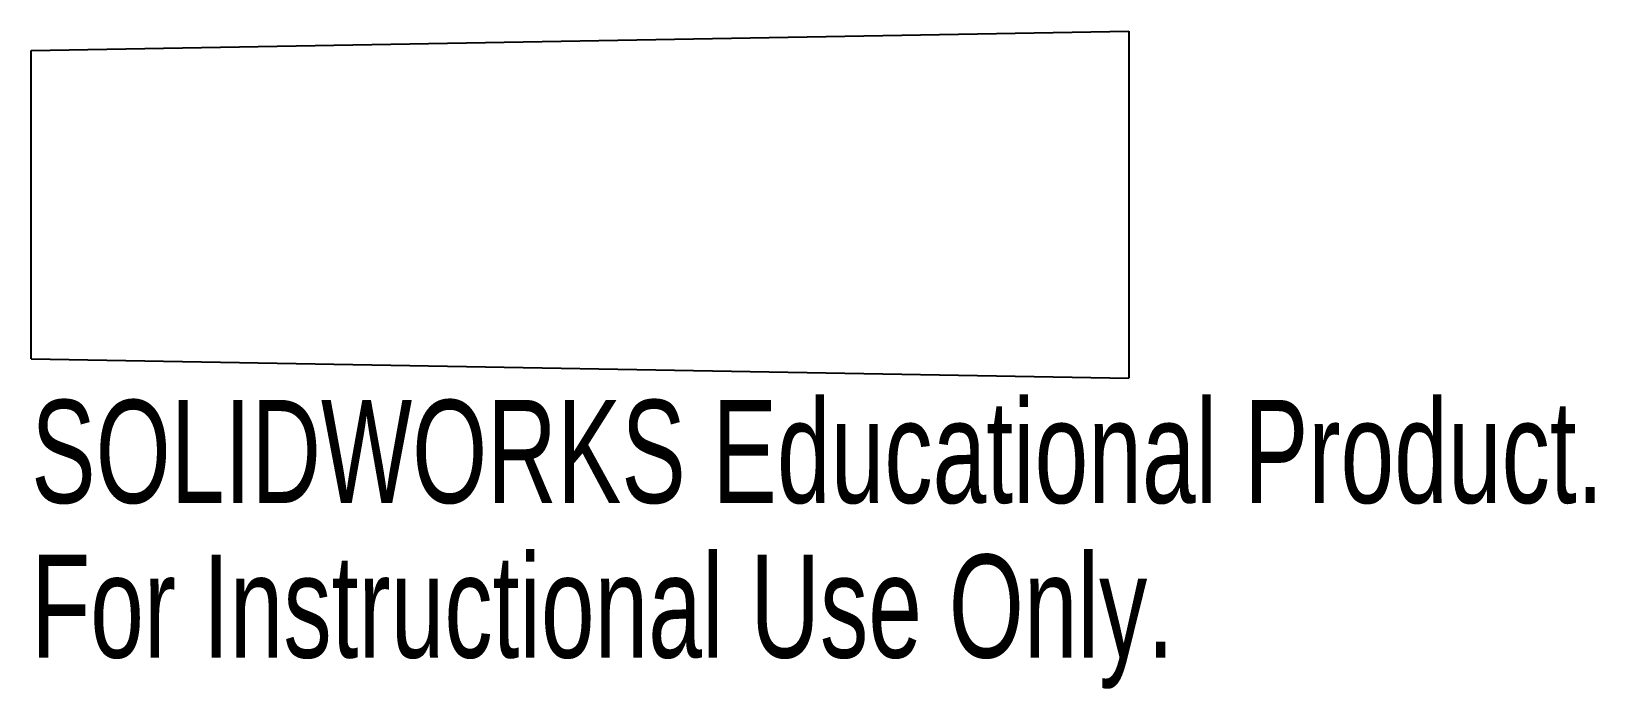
# Model space of a CAD drawing. Header units: inches. Extents: x -4.47 to -1.58, y -0.89 to 0.32.
import ezdxf

# ---------------------------------------------------------------- set-up
doc = ezdxf.new("R2010")
doc.units = ezdxf.units.IN
doc.header["$MEASUREMENT"] = 0
doc.styles.add('SLDTEXTSTYLE0', font='TXT', dxfattribs={"width": 0.7})

msp = doc.modelspace()

# ---------------------------------------------------------------- linework, layer by layer
at = {"color": 7, "linetype": 'Continuous', "lineweight": 25}
for p, q in [((-4.4679, 0.2845), (-2.4426, 0.3203)), ((-2.4426, 0.3203), (-2.4426, -0.3203)), ((-4.4679, -0.2845), (-4.4679, 0.2845)), ((-4.4679, -0.2845), (-2.4426, -0.3203))]:
    msp.add_line(p, q, dxfattribs=at)

# ---------------------------------------------------------------- texts
at = {"color": 7, "linetype": 'Continuous', "char_height": 0.1903, "attachment_point": 1, "style": 'SLDTEXTSTYLE0'}
for s, insert in [('SOLIDWORKS Educational Product.', (-4.4679, -0.3604)), ('For Instructional Use Only.', (-4.4679, -0.6459))]:
    msp.add_mtext(s, dxfattribs=dict(at, insert=insert))

doc.saveas('drawing.dxf')
